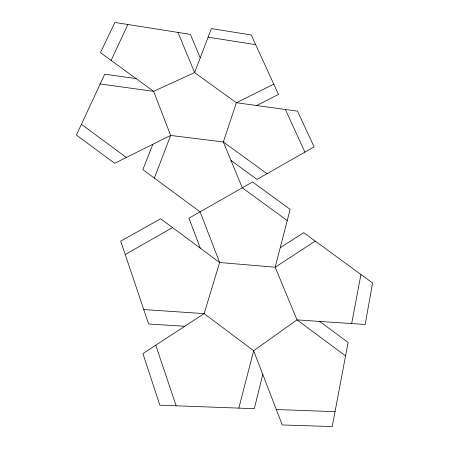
<?xml version="1.0" encoding="UTF-8"?>
<svg xmlns="http://www.w3.org/2000/svg" width="449" height="449" viewBox="0 0 449 449"><rect width="100%" height="100%" fill="white"/><g stroke="black" fill="none" stroke-linecap="round" stroke-linejoin="round"><path stroke-width="0.67" d="M351.662 323.577L360.934 274.462M262.772 374.382L254.302 408.691L159.872 405.2L142.911 353.599L204.127 313.626L219.64 262.508L200.102 211.849L142.861 169.649L152.856 144.281M238.834 408.119L253.646 350.72L297.019 319.89L365.177 324.487L372.58 282.971L303.732 232.672L280.238 247.696M154.361 178.13L170.642 135.435L153.637 91.332L100.447 52.673L114.927 22.45L190.376 34.365L200.248 57.798M111.133 60.441L127.864 24.493M315.226 241.068L275.198 267.211L219.64 262.508L160.675 218.786L120.702 241.091L148.619 323.998L184.752 326.277M125.226 254.527L172.523 227.57M256.648 105.521L278.475 94.43L251.249 34.983L211.395 28.568L194.602 72.603L153.637 91.332L100.189 83.969M273.761 84.143L236.387 102.731L223.338 141.985L242.308 187.794L287.225 220.611M276.315 409.51L335.038 411.682M143.753 309.552L204.127 313.626L253.646 350.72L282.269 424.956L332.232 426.55L348.098 342.464L319.649 321.417M136.17 78.637L104.735 74.203L76.42 135.054L114.635 163.296L170.642 135.435L223.338 141.985L267.003 173.724M208.117 37.172L255.694 44.687M230.988 160.467L257.013 179.42L314.115 146.874L297.519 111.156L236.387 102.731L194.602 72.603L177.95 32.407M81.404 124.345L126.337 157.47M345.567 355.889L297.019 319.89L275.198 267.211L290.133 209.357L252.546 181.963L188.95 218.208L200.271 248.151M285.368 109.483L304.899 152.121M155.758 345.214L176.154 405.801"/></g></svg>
